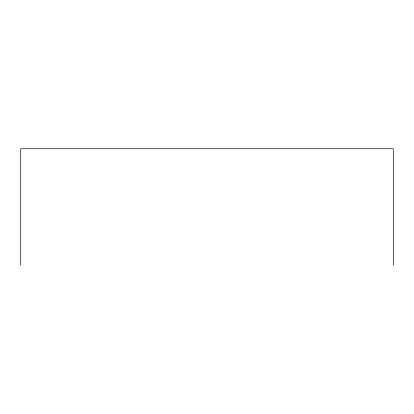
<?xml version="1.0" encoding="UTF-8"?>
<svg xmlns="http://www.w3.org/2000/svg" width="414" height="414" viewBox="0 0 414 414"><rect width="100%" height="100%" fill="white"/><g stroke="black" fill="none" stroke-linecap="round" stroke-linejoin="round"><path stroke-width="0.62" d="M393.3 265.276L393.3 148.724L20.7 148.724L20.7 265.276"/></g></svg>
